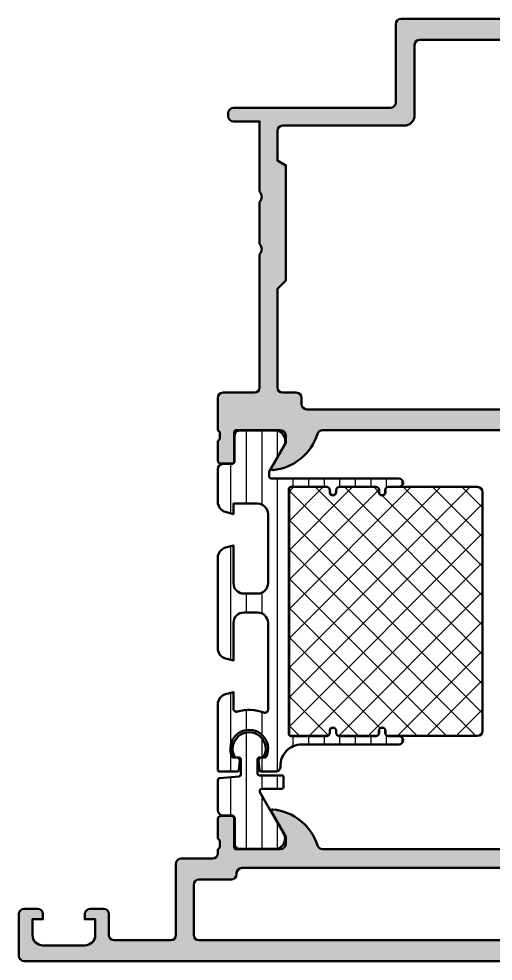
# Model space of a CAD drawing. Extents: x 5 to 108, y 0 to 90.
# Drawn here: x 5 to 50.3, y 0 to 90 of the extents above; entities that cross this region are included whole.
import ezdxf

# ---------------------------------------------------------------- set-up
doc = ezdxf.new("R2010")
doc.units = 0
for name, color, linetype, lineweight in [('0S-Alu contour', 7, 'Continuous', 50), ('0S-Alu hatch', 252, 'Continuous', 25), ('0S-Plastic contour', 254, 'Continuous', 50), ('0S-Plastic hatch', 253, 'Continuous', 25), ('0S-PT contour', 91, 'Continuous', 50), ('0S-PT hatch', 103, 'Continuous', 25)]:
    doc.layers.add(name, color=color, linetype=linetype, lineweight=lineweight)

# ---------------------------------------------------------------- blocks, each defined once
blk = doc.blocks.new('438480__012B55DA_CAEB_4C7E_ADC8_6372D89C8C65_')
at = {"layer": '0S-Alu hatch'}
h = blk.add_hatch(color=256, dxfattribs=at)
edge = h.paths.add_edge_path()
edge.add_line((41, 89.5), (41, 82))
edge.add_ellipse((40.5, 82), major_axis=(-0.5, 0), ratio=1, start_angle=90, end_angle=180, ccw=False)
edge.add_line((40.5, 81.5), (25.5, 81.5))
edge.add_arc((25.5, 81), 0.5, 90, 180)
edge.add_line((25, 81), (25, 80.7))
edge.add_arc((25.5, 80.7), 0.5, 180, 270)
edge.add_line((25.5, 80.2), (28, 80.2))
edge.add_line((28, 80.2), (28, 73.5))
edge.add_ellipse((27.475, 73), major_axis=(-0.725, 0), ratio=1, start_angle=136.39865, end_angle=223.60135, ccw=False)
edge.add_line((28, 72.5), (28, 68.5))
edge.add_ellipse((27.475, 68), major_axis=(-0.725, 0), ratio=1, start_angle=136.39865, end_angle=223.60135, ccw=False)
edge.add_line((28, 67.5), (28, 54.8))
edge.add_ellipse((27.5, 54.8), major_axis=(-0.5, 0), ratio=1, start_angle=90, end_angle=180, ccw=False)
edge.add_line((27.5, 54.3), (24.5, 54.3))
edge.add_arc((24.5, 53.8), 0.5, 90, 180)
edge.add_line((24, 53.8), (24, 50.7))
edge.add_ellipse((23.921, 50.432), major_axis=(-0.279, 0), ratio=1, start_angle=178.83541, end_angle=253.58012, ccw=False)
edge.add_line((24.2, 50.427), (24.2, 49.973))
edge.add_ellipse((23.921, 49.968), major_axis=(-0.279, 0), ratio=1, start_angle=106.42459, end_angle=181.16287, ccw=False)
edge.add_line((24, 49.7), (24, 47.82))
edge.add_arc((24.3, 47.82), 0.3, 180, 270)
edge.add_line((24.3, 47.52), (25.28, 47.52))
edge.add_arc((25.28, 47.82), 0.3, 270, 360)
edge.add_line((25.58, 47.82), (25.58, 50.58))
edge.add_ellipse((25.7, 50.58), major_axis=(-0.12, 0), ratio=1, start_angle=270, end_angle=360, ccw=False)
edge.add_line((25.7, 50.7), (30, 50.7))
edge.add_ellipse((30, 50.2), major_axis=(-0.5, 0), ratio=1, start_angle=180, end_angle=270, ccw=False)
edge.add_line((30.5, 50.2), (30.5, 49.5))
edge.add_line((30.5, 49.5), (29.119, 47.107))
edge.add_arc((29.238, 47.038), 0.138, 150, 275.62258)
edge.add_arc((28.762, 51.877), 5, 275.62258, 342.25158)
edge.add_ellipse((34, 50.2), major_axis=(-0.5, 0), ratio=1, start_angle=270, end_angle=342.25158, ccw=False)
edge.add_line((34, 50.7), (67.8, 50.7))
edge.add_ellipse((67.8, 50.2), major_axis=(-0.5, 0), ratio=1, start_angle=197.74842, end_angle=270, ccw=False)
edge.add_arc((73.038, 51.877), 5, 197.74842, 264.37742)
edge.add_arc((72.562, 47.038), 0.138, 264.37742, 390)
edge.add_line((72.681, 47.107), (71.3, 49.5))
edge.add_line((71.3, 49.5), (71.3, 50.2))
edge.add_ellipse((71.8, 50.2), major_axis=(-0.5, 0), ratio=1, start_angle=270, end_angle=360, ccw=False)
edge.add_line((71.8, 50.7), (76.1, 50.7))
edge.add_ellipse((76.1, 50.58), major_axis=(-0.12, 0), ratio=1, start_angle=180, end_angle=270, ccw=False)
edge.add_line((76.22, 50.58), (76.22, 47.82))
edge.add_arc((76.52, 47.82), 0.3, 180, 270)
edge.add_line((76.52, 47.52), (77.5, 47.52))
edge.add_arc((77.5, 47.82), 0.3, 270, 360)
edge.add_line((77.8, 47.82), (77.8, 49.7))
edge.add_ellipse((77.879, 49.968), major_axis=(-0.279, 0), ratio=1, start_angle=-1.16287, end_angle=73.57541, ccw=False)
edge.add_line((77.6, 49.973), (77.6, 50.427))
edge.add_ellipse((77.879, 50.432), major_axis=(-0.279, 0), ratio=1, start_angle=-73.58012, end_angle=1.16459, ccw=False)
edge.add_line((77.8, 50.7), (77.8, 70))
edge.add_ellipse((78.1, 70), major_axis=(-0.3, 0), ratio=1, start_angle=270, end_angle=360, ccw=False)
edge.add_line((78.1, 70.3), (81.3, 70.3))
edge.add_line((81.3, 70.3), (81.3, 69.5))
edge.add_line((81.3, 69.5), (82.3, 69.5))
edge.add_arc((82.3, 70), 0.5, 270, 360)
edge.add_line((82.8, 70), (82.8, 74.5))
edge.add_arc((81.8, 74.5), 1, 0, 90)
edge.add_line((81.8, 75.5), (81.3, 75.5))
edge.add_line((81.3, 75.5), (81.3, 73))
edge.add_ellipse((80.3, 73), major_axis=(-1, 0), ratio=1, start_angle=90, end_angle=180, ccw=False)
edge.add_line((80.3, 72), (79, 72))
edge.add_ellipse((79, 73), major_axis=(-1, 0), ratio=1, start_angle=0, end_angle=90, ccw=False)
edge.add_line((78, 73), (78, 80))
edge.add_ellipse((78.525, 80.5), major_axis=(-0.725, 0), ratio=1, start_angle=-43.60282, end_angle=43.60282, ccw=False)
edge.add_line((78, 81), (78, 87))
edge.add_ellipse((79, 87), major_axis=(-1, 0), ratio=1, start_angle=270, end_angle=360, ccw=False)
edge.add_line((79, 88), (80.3, 88))
edge.add_ellipse((80.3, 87), major_axis=(-1, 0), ratio=1, start_angle=180, end_angle=270, ccw=False)
edge.add_line((81.3, 87), (81.3, 85.5))
edge.add_line((81.3, 85.5), (81.9, 85.5))
edge.add_line((81.9, 85.5), (83, 86.6))
edge.add_line((83, 86.6), (83, 90))
edge.add_line((83, 90), (41.5, 90))
edge.add_arc((41.5, 89.5), 0.5, 90, 180)
edge = h.paths.add_edge_path()
edge.add_ellipse((43.3, 87.5), major_axis=(-0.5, 0), ratio=1, start_angle=270, end_angle=360, ccw=False)
edge.add_line((43.3, 88), (75.5, 88))
edge.add_ellipse((75.5, 87.5), major_axis=(-0.5, 0), ratio=1, start_angle=180, end_angle=270, ccw=False)
edge.add_line((76, 87.5), (76, 53.2))
edge.add_ellipse((75.5, 53.2), major_axis=(-0.5, 0), ratio=1, start_angle=90, end_angle=180, ccw=False)
edge.add_line((75.5, 52.7), (32.5, 52.7))
edge.add_ellipse((32.5, 53.2), major_axis=(-0.5, 0), ratio=1, start_angle=0, end_angle=90, ccw=False)
edge.add_line((32, 53.2), (32, 53.8))
edge.add_arc((31.5, 53.8), 0.5, 0, 90)
edge.add_line((31.5, 54.3), (30.2, 54.3))
edge.add_ellipse((30.2, 54.8), major_axis=(-0.5, 0), ratio=1, start_angle=0, end_angle=90, ccw=False)
edge.add_line((29.7, 54.8), (29.7, 64.2))
edge.add_line((29.7, 64.2), (30.5, 65))
edge.add_line((30.5, 65), (30.5, 76))
edge.add_line((30.5, 76), (29.7, 76.462))
edge.add_line((29.7, 76.462), (29.7, 79.3))
edge.add_ellipse((30.2, 79.3), major_axis=(-0.5, 0), ratio=1, start_angle=270, end_angle=360, ccw=False)
edge.add_line((30.2, 79.8), (41.8, 79.8))
edge.add_arc((41.8, 80.8), 1, 270, 360)
edge.add_line((42.8, 80.8), (42.8, 87.5))
at = {"layer": '0S-Alu contour', "color": 7}
for points in [[(41, 89.5), (41, 82)], [(81.3, 87), (81.3, 85.5), (81.9, 85.5), (83, 86.6), (83, 90), (41.5, 90)], [(42.8, 80.8), (42.8, 87.5)], [(43.3, 88), (75.5, 88)], [(76, 87.5), (76, 53.2)], [(79, 88), (80.3, 88)], [(78, 81), (78, 87)], [(40.5, 81.5), (25.5, 81.5)], [(25, 81), (25, 80.7)], [(25.5, 80.2), (28, 80.2), (28, 73.5)], [(29.7, 54.8), (29.7, 64.2), (30.5, 65), (30.5, 76), (29.7, 76.462), (29.7, 79.3)], [(30.2, 79.8), (41.8, 79.8)], [(78, 73), (78, 80)], [(81.8, 75.5), (81.3, 75.5), (81.3, 73)], [(82.8, 70), (82.8, 74.5)], [(28, 72.5), (28, 68.5)], [(80.3, 72), (79, 72)], [(78.1, 70.3), (81.3, 70.3), (81.3, 69.5), (82.3, 69.5)], [(77.8, 50.7), (77.8, 70)], [(28, 67.5), (28, 54.8)], [(27.5, 54.3), (24.5, 54.3)], [(31.5, 54.3), (30.2, 54.3)], [(24, 53.8), (24, 50.7)], [(32, 53.2), (32, 53.8)], [(75.5, 52.7), (32.5, 52.7)], [(24.2, 50.427), (24.2, 49.973)], [(25.58, 47.82), (25.58, 50.58)], [(25.7, 50.7), (30, 50.7)], [(34, 50.7), (67.8, 50.7)], [(71.8, 50.7), (76.1, 50.7)], [(76.22, 50.58), (76.22, 47.82)], [(77.6, 49.973), (77.6, 50.427)], [(24, 49.7), (24, 47.82)], [(30.5, 50.2), (30.5, 49.5), (29.119, 47.107)], [(72.681, 47.107), (71.3, 49.5), (71.3, 50.2)], [(77.8, 47.82), (77.8, 49.7)], [(24.3, 47.52), (25.28, 47.52)], [(76.52, 47.52), (77.5, 47.52)]]:
    blk.add_lwpolyline(points, dxfattribs=at)
for centre, radius, start, end in [((41.5, 89.5), 0.5, 90, 180), ((25.5, 81), 0.5, 90, 180), ((25.5, 80.7), 0.5, 180, 270), ((41.8, 80.8), 1, 270, 0), ((81.8, 74.5), 1, 0, 90), ((82.3, 70), 0.5, 270, 0), ((24.5, 53.8), 0.5, 90, 180), ((31.5, 53.8), 0.5, 0, 90), ((28.762, 51.877), 5, 275.62258, 342.25158), ((73.038, 51.877), 5, 197.74842, 264.37742), ((24.3, 47.82), 0.3, 180, 270), ((25.28, 47.82), 0.3, 270, 0), ((76.52, 47.82), 0.3, 180, 270), ((77.5, 47.82), 0.3, 270, 0), ((29.238, 47.038), 0.138, 150, 275.62258), ((72.562, 47.038), 0.138, 264.37742, 30)]:
    blk.add_arc(centre, radius, start, end, dxfattribs=at)
at = {"layer": '0S-Alu contour', "color": 7, "extrusion": (0, 0, -1)}
for centre, radius, start, end in [((-43.3, 87.5), 0.5, 0, 90), ((-75.5, 87.5), 0.5, 90, 180), ((-79, 87), 1, 0, 90), ((-80.3, 87), 1, 90, 180), ((-40.5, 82), 0.5, 180, 270), ((-78.525, 80.5), 0.725, 316.39718, 43.60282), ((-30.2, 79.3), 0.5, 0, 90), ((-27.475, 73), 0.725, 136.39865, 223.60135), ((-79, 73), 1, 270, 0), ((-80.3, 73), 1, 180, 270), ((-78.1, 70), 0.3, 0, 90), ((-27.475, 68), 0.725, 136.39865, 223.60135), ((-27.5, 54.8), 0.5, 180, 270), ((-30.2, 54.8), 0.5, 270, 0), ((-32.5, 53.2), 0.5, 270, 0), ((-75.5, 53.2), 0.5, 180, 270), ((-23.921, 50.432), 0.279, 106.41988, 181.16459), ((-25.7, 50.58), 0.12, 0, 90), ((-30, 50.2), 0.5, 90, 180), ((-34, 50.2), 0.5, 17.74842, 90), ((-67.8, 50.2), 0.5, 90, 162.25158), ((-71.8, 50.2), 0.5, 0, 90), ((-76.1, 50.58), 0.12, 90, 180), ((-77.879, 50.432), 0.279, 358.83541, 73.58012), ((-23.921, 49.968), 0.279, 178.83713, 253.57541), ((-77.879, 49.968), 0.279, 286.42459, 1.16287)]:
    blk.add_arc(centre, radius, start, end, dxfattribs=at)
blk = doc.blocks.new('438440__6E6CDC1E_DC4F_4CA9_8C40_8503990D6BF7_')
at = {"layer": '0S-Alu hatch'}
h = blk.add_hatch(color=256, dxfattribs=at)
edge = h.paths.add_edge_path()
edge.add_line((20, 9.3), (20, 2.5))
edge.add_ellipse((19.5, 2.5), major_axis=(-0.5, 0), ratio=1, start_angle=90, end_angle=180, ccw=False)
edge.add_line((19.5, 2), (14.1, 2))
edge.add_ellipse((14.1, 2.5), major_axis=(-0.5, 0), ratio=1, start_angle=0, end_angle=90, ccw=False)
edge.add_line((13.6, 2.5), (13.6, 4.5))
edge.add_arc((13.1, 4.5), 0.5, 0, 90)
edge.add_line((13.1, 5), (11.8, 5))
edge.add_arc((11.8, 4.5), 0.5, 90, 180)
edge.add_line((11.3, 4.5), (11.3, 4))
edge.add_line((11.3, 4), (12.3, 4))
edge.add_line((12.3, 4), (12.3, 2.5))
edge.add_ellipse((11.3, 2.5), major_axis=(-1, 0), ratio=1, start_angle=90, end_angle=180, ccw=False)
edge.add_line((11.3, 1.5), (7.3, 1.5))
edge.add_ellipse((7.3, 2.5), major_axis=(-1, 0), ratio=1, start_angle=0, end_angle=90, ccw=False)
edge.add_line((6.3, 2.5), (6.3, 4))
edge.add_line((6.3, 4), (7.3, 4))
edge.add_line((7.3, 4), (7.3, 4.5))
edge.add_arc((6.8, 4.5), 0.5, 0, 90)
edge.add_line((6.8, 5), (5.5, 5))
edge.add_arc((5.5, 4.5), 0.5, 90, 180)
edge.add_line((5, 4.5), (5, 0.5))
edge.add_arc((5.5, 0.5), 0.5, 180, 270)
edge.add_line((5.5, 0), (107.5, 0))
edge.add_arc((107.5, 0.5), 0.5, 270, 360)
edge.add_line((108, 0.5), (108, 4.5))
edge.add_arc((107.5, 4.5), 0.5, 0, 90)
edge.add_line((107.5, 5), (106.2, 5))
edge.add_arc((106.2, 4.5), 0.5, 90, 180)
edge.add_line((105.7, 4.5), (105.7, 4))
edge.add_line((105.7, 4), (106.7, 4))
edge.add_line((106.7, 4), (106.7, 2.5))
edge.add_ellipse((105.7, 2.5), major_axis=(-1, 0), ratio=1, start_angle=90, end_angle=180, ccw=False)
edge.add_line((105.7, 1.5), (101.7, 1.5))
edge.add_ellipse((101.7, 2.5), major_axis=(-1, 0), ratio=1, start_angle=0, end_angle=90, ccw=False)
edge.add_line((100.7, 2.5), (100.7, 4))
edge.add_line((100.7, 4), (101.7, 4))
edge.add_line((101.7, 4), (101.7, 4.5))
edge.add_arc((101.2, 4.5), 0.5, 0, 90)
edge.add_line((101.2, 5), (98.4, 5))
edge.add_arc((98.4, 4.5), 0.5, 90, 180)
edge.add_line((97.9, 4.5), (97.9, 4.3))
edge.add_arc((98.4, 4.3), 0.5, 180, 270)
edge.add_line((98.4, 3.8), (98.9, 3.8))
edge.add_ellipse((98.9, 3.3), major_axis=(-0.5, 0), ratio=1, start_angle=180, end_angle=270, ccw=False)
edge.add_line((99.4, 3.3), (99.4, 2.5))
edge.add_ellipse((98.9, 2.5), major_axis=(-0.5, 0), ratio=1, start_angle=90, end_angle=180, ccw=False)
edge.add_line((98.9, 2), (82.8, 2))
edge.add_line((82.8, 2), (76.729, 2.434))
edge.add_ellipse((76.8, 3.431), major_axis=(-1, 0), ratio=1, start_angle=0, end_angle=85.91438, ccw=False)
edge.add_line((75.8, 3.431), (75.8, 8.2))
edge.add_ellipse((76.3, 8.2), major_axis=(-0.5, 0), ratio=1, start_angle=270, end_angle=360, ccw=False)
edge.add_line((76.3, 8.7), (77.3, 8.7))
edge.add_arc((77.3, 9.2), 0.5, 270, 360)
edge.add_line((77.8, 9.2), (77.8, 10.7))
edge.add_ellipse((77.879, 10.968), major_axis=(-0.279, 0), ratio=1, start_angle=-1.16459, end_angle=73.58012, ccw=False)
edge.add_line((77.6, 10.973), (77.6, 11.427))
edge.add_ellipse((77.879, 11.432), major_axis=(-0.279, 0), ratio=1, start_angle=-73.57541, end_angle=1.16287, ccw=False)
edge.add_line((77.8, 11.7), (77.8, 13.58))
edge.add_arc((77.5, 13.58), 0.3, 0, 90)
edge.add_line((77.5, 13.88), (76.52, 13.88))
edge.add_arc((76.52, 13.58), 0.3, 90, 180)
edge.add_line((76.22, 13.58), (76.22, 10.82))
edge.add_ellipse((76.1, 10.82), major_axis=(-0.12, 0), ratio=1, start_angle=90, end_angle=180, ccw=False)
edge.add_line((76.1, 10.7), (71.8, 10.7))
edge.add_ellipse((71.8, 11.2), major_axis=(-0.5, 0), ratio=1, start_angle=0, end_angle=90, ccw=False)
edge.add_line((71.3, 11.2), (71.3, 11.9))
edge.add_line((71.3, 11.9), (72.681, 14.293))
edge.add_arc((72.562, 14.362), 0.138, 330, 455.62258)
edge.add_arc((73.038, 9.523), 5, 95.62258, 162.25158)
edge.add_ellipse((67.8, 11.2), major_axis=(-0.5, 0), ratio=1, start_angle=90, end_angle=162.25158, ccw=False)
edge.add_line((67.8, 10.7), (34, 10.7))
edge.add_ellipse((34, 11.2), major_axis=(-0.5, 0), ratio=1, start_angle=17.74842, end_angle=90, ccw=False)
edge.add_arc((28.762, 9.523), 5, 17.74842, 84.37742)
edge.add_arc((29.238, 14.362), 0.138, 84.37742, 210)
edge.add_line((29.119, 14.293), (30.5, 11.9))
edge.add_line((30.5, 11.9), (30.5, 11.2))
edge.add_ellipse((30, 11.2), major_axis=(-0.5, 0), ratio=1, start_angle=90, end_angle=180, ccw=False)
edge.add_line((30, 10.7), (25.7, 10.7))
edge.add_ellipse((25.7, 10.82), major_axis=(-0.12, 0), ratio=1, start_angle=0, end_angle=90, ccw=False)
edge.add_line((25.58, 10.82), (25.58, 13.58))
edge.add_arc((25.28, 13.58), 0.3, 0, 90)
edge.add_line((25.28, 13.88), (24.3, 13.88))
edge.add_arc((24.3, 13.58), 0.3, 90, 180)
edge.add_line((24, 13.58), (24, 11.7))
edge.add_ellipse((23.921, 11.432), major_axis=(-0.279, 0), ratio=1, start_angle=178.83713, end_angle=253.57541, ccw=False)
edge.add_line((24.2, 11.427), (24.2, 10.973))
edge.add_ellipse((23.921, 10.968), major_axis=(-0.279, 0), ratio=1, start_angle=106.41988, end_angle=181.16459, ccw=False)
edge.add_line((24, 10.7), (24, 10.3))
edge.add_ellipse((23.5, 10.3), major_axis=(-0.5, 0), ratio=1, start_angle=90, end_angle=180, ccw=False)
edge.add_line((23.5, 9.8), (20.5, 9.8))
edge.add_arc((20.5, 9.3), 0.5, 90, 180)
edge = h.paths.add_edge_path()
edge.add_arc((25.3, 8.3), 0.5, 270, 360)
edge.add_line((25.8, 8.3), (25.8, 8.4))
edge.add_ellipse((26.3, 8.4), major_axis=(-0.5, 0), ratio=1, start_angle=270, end_angle=360, ccw=False)
edge.add_line((26.3, 8.9), (73.6, 8.9))
edge.add_ellipse((73.6, 8.4), major_axis=(-0.5, 0), ratio=1, start_angle=180, end_angle=270, ccw=False)
edge.add_line((74.1, 8.4), (74.1, 2.5))
edge.add_ellipse((73.6, 2.5), major_axis=(-0.5, 0), ratio=1, start_angle=90, end_angle=180, ccw=False)
edge.add_line((73.6, 2), (22.2, 2))
edge.add_ellipse((22.2, 2.5), major_axis=(-0.5, 0), ratio=1, start_angle=0, end_angle=90, ccw=False)
edge.add_line((21.7, 2.5), (21.7, 7.3))
edge.add_ellipse((22.2, 7.3), major_axis=(-0.5, 0), ratio=1, start_angle=270, end_angle=360, ccw=False)
edge.add_line((22.2, 7.8), (25.3, 7.8))
at = {"layer": '0S-Alu contour', "color": 7}
for points in [[(24, 13.58), (24, 11.7)], [(25.28, 13.88), (24.3, 13.88)], [(25.58, 10.82), (25.58, 13.58)], [(29.119, 14.293), (30.5, 11.9), (30.5, 11.2)], [(71.3, 11.2), (71.3, 11.9), (72.681, 14.293)], [(76.22, 13.58), (76.22, 10.82)], [(77.5, 13.88), (76.52, 13.88)], [(77.8, 11.7), (77.8, 13.58)], [(24.2, 11.427), (24.2, 10.973)], [(77.6, 10.973), (77.6, 11.427)], [(24, 10.7), (24, 10.3)], [(30, 10.7), (25.7, 10.7)], [(67.8, 10.7), (34, 10.7)], [(76.1, 10.7), (71.8, 10.7)], [(77.8, 9.2), (77.8, 10.7)], [(20, 9.3), (20, 2.5)], [(23.5, 9.8), (20.5, 9.8)], [(25.8, 8.3), (25.8, 8.4)], [(26.3, 8.9), (73.6, 8.9)], [(74.1, 8.4), (74.1, 2.5)], [(75.8, 3.431), (75.8, 8.2)], [(76.3, 8.7), (77.3, 8.7)], [(21.7, 2.5), (21.7, 7.3)], [(22.2, 7.8), (25.3, 7.8)], [(6.8, 5), (5.5, 5)], [(13.1, 5), (11.8, 5)], [(101.2, 5), (98.4, 5)], [(107.5, 5), (106.2, 5)], [(5, 4.5), (5, 0.5)], [(6.3, 2.5), (6.3, 4), (7.3, 4), (7.3, 4.5)], [(11.3, 4.5), (11.3, 4), (12.3, 4), (12.3, 2.5)], [(13.6, 2.5), (13.6, 4.5)], [(97.9, 4.5), (97.9, 4.3)], [(98.4, 3.8), (98.9, 3.8)], [(100.7, 2.5), (100.7, 4), (101.7, 4), (101.7, 4.5)], [(105.7, 4.5), (105.7, 4), (106.7, 4), (106.7, 2.5)], [(108, 0.5), (108, 4.5)], [(99.4, 3.3), (99.4, 2.5)], [(19.5, 2), (14.1, 2)], [(73.6, 2), (22.2, 2)], [(98.9, 2), (82.8, 2), (76.729, 2.434)], [(11.3, 1.5), (7.3, 1.5)], [(105.7, 1.5), (101.7, 1.5)], [(5.5, 0), (107.5, 0)]]:
    blk.add_lwpolyline(points, dxfattribs=at)
for centre, radius, start, end in [((29.238, 14.362), 0.138, 84.37742, 210), ((28.762, 9.523), 5, 17.74842, 84.37742), ((73.038, 9.523), 5, 95.62258, 162.25158), ((72.562, 14.362), 0.138, 330, 95.62258), ((24.3, 13.58), 0.3, 90, 180), ((25.28, 13.58), 0.3, 0, 90), ((76.52, 13.58), 0.3, 90, 180), ((77.5, 13.58), 0.3, 0, 90), ((20.5, 9.3), 0.5, 90, 180), ((77.3, 9.2), 0.5, 270, 0), ((25.3, 8.3), 0.5, 270, 0), ((5.5, 4.5), 0.5, 90, 180), ((6.8, 4.5), 0.5, 0, 90), ((11.8, 4.5), 0.5, 90, 180), ((13.1, 4.5), 0.5, 0, 90), ((98.4, 4.5), 0.5, 90, 180), ((101.2, 4.5), 0.5, 0, 90), ((106.2, 4.5), 0.5, 90, 180), ((107.5, 4.5), 0.5, 0, 90), ((98.4, 4.3), 0.5, 180, 270), ((5.5, 0.5), 0.5, 180, 270), ((107.5, 0.5), 0.5, 270, 0)]:
    blk.add_arc(centre, radius, start, end, dxfattribs=at)
at = {"layer": '0S-Alu contour', "color": 7, "extrusion": (0, 0, -1)}
for centre, radius, start, end in [((-23.921, 11.432), 0.279, 106.42459, 181.16287), ((-23.921, 10.968), 0.279, 178.83541, 253.58012), ((-25.7, 10.82), 0.12, 270, 0), ((-30, 11.2), 0.5, 180, 270), ((-34, 11.2), 0.5, 270, 342.25158), ((-67.8, 11.2), 0.5, 197.74842, 270), ((-71.8, 11.2), 0.5, 270, 0), ((-76.1, 10.82), 0.12, 180, 270), ((-77.879, 11.432), 0.279, 358.83713, 73.57541), ((-77.879, 10.968), 0.279, 286.41988, 1.16459), ((-23.5, 10.3), 0.5, 180, 270), ((-26.3, 8.4), 0.5, 0, 90), ((-73.6, 8.4), 0.5, 90, 180), ((-76.3, 8.2), 0.5, 0, 90), ((-22.2, 7.3), 0.5, 0, 90), ((-98.9, 3.3), 0.5, 90, 180), ((-76.8, 3.431), 1, 274.08562, 0), ((-7.3, 2.5), 1, 270, 0), ((-11.3, 2.5), 1, 180, 270), ((-14.1, 2.5), 0.5, 270, 0), ((-19.5, 2.5), 0.5, 180, 270), ((-22.2, 2.5), 0.5, 270, 0), ((-73.6, 2.5), 0.5, 180, 270), ((-98.9, 2.5), 0.5, 180, 270), ((-101.7, 2.5), 1, 270, 0), ((-105.7, 2.5), 1, 180, 270)]:
    blk.add_arc(centre, radius, start, end, dxfattribs=at)
blk = doc.blocks.new('284673__D394E06A_D887_4C57_AD2C_5BC8E0DEC963___FD046DF5_E787_4659_AFD0_EBA89CC1296F_')
at = {"layer": '0S-Plastic hatch'}
h = blk.add_hatch(dxfattribs=at)
h.set_pattern_fill('ANSI31', color=256, scale=0.468, angle=45, style=0)
edge = h.paths.add_edge_path()
edge.add_arc((25.001, 43.87), 1.001, 180.04033, 254.9403)
edge.add_line((24.741, 42.903), (25.5, 42.7))
edge.add_line((25.5, 42.7), (25.5, 43.7))
edge.add_line((25.5, 43.7), (27.8, 43.7))
edge.add_ellipse((27.8, 42.7), major_axis=(-1, 0), ratio=1, start_angle=180, end_angle=270, ccw=False)
edge.add_line((28.8, 42.7), (28.8, 36.1))
edge.add_ellipse((27.8, 36.1), major_axis=(-1, 0), ratio=1, start_angle=90, end_angle=180, ccw=False)
edge.add_line((27.8, 35.1), (26.5, 35.1))
edge.add_ellipse((26.5, 36.1), major_axis=(-1, 0), ratio=1, start_angle=0.00786, end_angle=90, ccw=False)
edge.add_line((25.5, 36.1), (25.5, 39.7))
edge.add_line((25.5, 39.7), (24.741, 39.497))
edge.add_arc((25.001, 38.53), 1.001, 105.0628, 179.95479)
edge.add_line((24, 38.531), (24, 29.869))
edge.add_arc((25.001, 29.87), 1.001, 180.04033, 254.9403)
edge.add_line((24.741, 28.903), (25.5, 28.7))
edge.add_line((25.5, 28.7), (25.5, 32.3))
edge.add_ellipse((26.5, 32.3), major_axis=(-1, 0), ratio=1, start_angle=270, end_angle=359.99214, ccw=False)
edge.add_line((26.5, 33.3), (27.8, 33.3))
edge.add_ellipse((27.8, 32.3), major_axis=(-1, 0), ratio=1, start_angle=180, end_angle=270, ccw=False)
edge.add_line((28.8, 32.3), (28.8, 24.016))
edge.add_ellipse((28.5, 24.016), major_axis=(-0.3, 0), ratio=1, start_angle=68.53974, end_angle=180, ccw=False)
edge.add_arc((27, 20.2), 3.8, 68.53974, 107.01888)
edge.add_ellipse((25.8, 24.12), major_axis=(-0.3, 0), ratio=1, start_angle=0, end_angle=107.01888, ccw=False)
edge.add_line((25.5, 24.12), (25.5, 25.7))
edge.add_line((25.5, 25.7), (24.741, 25.497))
edge.add_arc((25.001, 24.53), 1.001, 105.0628, 179.95479)
edge.add_line((24, 24.531), (24, 18.3))
edge.add_arc((24.2, 18.3), 0.2, 180, 270)
edge.add_line((24.2, 18.1), (25.826, 18.1))
edge.add_arc((25.826, 18.3), 0.2, 270, 354.99984)
edge.add_line((26.025, 18.283), (26.099, 19.124))
edge.add_arc((25.8, 19.15), 0.3, 354.99984, 450)
edge.add_line((25.8, 19.45), (25.413, 19.45))
edge.add_ellipse((27, 20.3), major_axis=(-1.8, 0), ratio=1, start_angle=151.82136, end_angle=28.17864, ccw=False)
edge.add_line((28.587, 19.45), (28.2, 19.45))
edge.add_arc((28.2, 19.15), 0.3, 90, 185.00016)
edge.add_line((27.901, 19.124), (27.975, 18.283))
edge.add_arc((28.174, 18.3), 0.2, 185.00016, 270)
edge.add_line((28.174, 18.1), (29.5, 18.1))
edge.add_arc((29.5, 18.6), 0.5, 270, 362.29202)
edge.add_ellipse((31.998, 18.7), major_axis=(-2, 0), ratio=1, start_angle=-90, end_angle=2.29202, ccw=False)
edge.add_line((31.998, 20.7), (41.3, 20.7))
edge.add_arc((41.3, 21.1), 0.4, 270, 450)
edge.add_line((41.3, 21.5), (40.3, 21.5))
edge.add_ellipse((40.3, 21.8), major_axis=(-0.3, 0), ratio=1, start_angle=0, end_angle=90, ccw=False)
edge.add_line((40, 21.8), (40, 22))
edge.add_arc((39.7, 22), 0.3, 0, 180)
edge.add_line((39.4, 22), (39.4, 21.8))
edge.add_ellipse((39.1, 21.8), major_axis=(-0.3, 0), ratio=1, start_angle=90, end_angle=180, ccw=False)
edge.add_line((39.1, 21.5), (35.6, 21.5))
edge.add_ellipse((35.6, 21.8), major_axis=(-0.3, 0), ratio=1, start_angle=0, end_angle=90, ccw=False)
edge.add_line((35.3, 21.8), (35.3, 22))
edge.add_arc((35, 22), 0.3, 0, 180)
edge.add_line((34.7, 22), (34.7, 21.8))
edge.add_ellipse((34.4, 21.8), major_axis=(-0.3, 0), ratio=1, start_angle=90, end_angle=180, ccw=False)
edge.add_line((34.4, 21.5), (31, 21.5))
edge.add_ellipse((31, 21.7), major_axis=(-0.2, 0), ratio=1, start_angle=0, end_angle=90, ccw=False)
edge.add_line((30.8, 21.7), (30.8, 45.1))
edge.add_ellipse((31, 45.1), major_axis=(-0.2, 0), ratio=1, start_angle=270, end_angle=360, ccw=False)
edge.add_line((31, 45.3), (34.4, 45.3))
edge.add_ellipse((34.4, 45), major_axis=(-0.3, 0), ratio=1, start_angle=180, end_angle=270, ccw=False)
edge.add_line((34.7, 45), (34.7, 44.8))
edge.add_arc((35, 44.8), 0.3, 180, 360)
edge.add_line((35.3, 44.8), (35.3, 45))
edge.add_ellipse((35.6, 45), major_axis=(-0.3, 0), ratio=1, start_angle=270, end_angle=360, ccw=False)
edge.add_line((35.6, 45.3), (39.1, 45.3))
edge.add_ellipse((39.1, 45), major_axis=(-0.3, 0), ratio=1, start_angle=180, end_angle=270, ccw=False)
edge.add_line((39.4, 45), (39.4, 44.8))
edge.add_arc((39.7, 44.8), 0.3, 180, 360)
edge.add_line((40, 44.8), (40, 45))
edge.add_ellipse((40.3, 45), major_axis=(-0.3, 0), ratio=1, start_angle=270, end_angle=360, ccw=False)
edge.add_line((40.3, 45.3), (41.3, 45.3))
edge.add_arc((41.3, 45.7), 0.4, 270, 450)
edge.add_line((41.3, 46.1), (29.1, 46.1))
edge.add_ellipse((29.1, 46.3), major_axis=(-0.2, 0), ratio=1, start_angle=0, end_angle=90, ccw=False)
edge.add_line((28.9, 46.3), (28.9, 46.76))
edge.add_line((28.9, 46.76), (30.285, 49.16))
edge.add_arc((29.444, 49.7), 1, 327.27298, 441.81839)
edge.add_line((29.587, 50.69), (26.11, 50.69))
edge.add_arc((26.11, 50.19), 0.5, 90, 180.00792)
edge.add_line((25.61, 50.19), (25.61, 47.79))
edge.add_ellipse((25.31, 47.79), major_axis=(-0.3, 0), ratio=1, start_angle=90, end_angle=180.00792, ccw=False)
edge.add_line((25.31, 47.49), (24.5, 47.49))
edge.add_arc((24.5, 46.99), 0.5, 90, 180)
edge.add_line((24, 46.99), (24, 43.869))
at = {"layer": '0S-Plastic contour', "color": 7}
for points in [[(29.587, 50.69), (26.11, 50.69)], [(25.61, 50.19), (25.61, 47.79)], [(28.9, 46.3), (28.9, 46.76), (30.285, 49.16)], [(24, 46.99), (24, 43.869)], [(25.31, 47.49), (24.5, 47.49)], [(41.3, 46.1), (29.1, 46.1)], [(30.8, 21.7), (30.8, 45.1)], [(31, 45.3), (34.4, 45.3)], [(35.6, 45.3), (39.1, 45.3)], [(40.3, 45.3), (41.3, 45.3)], [(34.7, 45), (34.7, 44.8)], [(35.3, 44.8), (35.3, 45)], [(39.4, 45), (39.4, 44.8)], [(40, 44.8), (40, 45)], [(24.741, 42.903), (25.5, 42.7), (25.5, 43.7), (27.8, 43.7)], [(28.8, 42.7), (28.8, 36.1)], [(25.5, 36.1), (25.5, 39.7), (24.741, 39.497)], [(24, 38.531), (24, 29.869)], [(27.8, 35.1), (26.5, 35.1)], [(26.5, 33.3), (27.8, 33.3)], [(24.741, 28.903), (25.5, 28.7), (25.5, 32.3)], [(28.8, 32.3), (28.8, 24.016)], [(25.5, 24.12), (25.5, 25.7), (24.741, 25.497)], [(24, 24.531), (24, 18.3)], [(34.7, 22), (34.7, 21.8)], [(35.3, 21.8), (35.3, 22)], [(39.4, 22), (39.4, 21.8)], [(40, 21.8), (40, 22)], [(34.4, 21.5), (31, 21.5)], [(39.1, 21.5), (35.6, 21.5)], [(41.3, 21.5), (40.3, 21.5)], [(31.998, 20.7), (41.3, 20.7)], [(25.8, 19.45), (25.413, 19.45)], [(26.025, 18.283), (26.099, 19.124)], [(27.901, 19.124), (27.975, 18.283)], [(28.587, 19.45), (28.2, 19.45)], [(24.2, 18.1), (25.826, 18.1)], [(28.174, 18.1), (29.5, 18.1)]]:
    blk.add_lwpolyline(points, dxfattribs=at)
for centre, radius, start, end in [((26.11, 50.19), 0.5, 90, 180.00792), ((29.444, 49.7), 1, 327.27298, 81.81839), ((24.5, 46.99), 0.5, 90, 180), ((41.3, 45.7), 0.4, 270, 90), ((35, 44.8), 0.3, 180, 0), ((39.7, 44.8), 0.3, 180, 0), ((25.001, 43.87), 1.001, 180.04033, 254.9403), ((25.001, 38.53), 1.001, 105.0628, 179.95479), ((25.001, 29.87), 1.001, 180.04033, 254.9403), ((25.001, 24.53), 1.001, 105.0628, 179.95479), ((27, 20.2), 3.8, 68.53974, 107.01888), ((35, 22), 0.3, 0, 180), ((39.7, 22), 0.3, 0, 180), ((41.3, 21.1), 0.4, 270, 90), ((25.8, 19.15), 0.3, 354.99984, 90), ((28.2, 19.15), 0.3, 90, 185.00016), ((24.2, 18.3), 0.2, 180, 270), ((25.826, 18.3), 0.2, 270, 354.99984), ((28.174, 18.3), 0.2, 185.00016, 270), ((29.5, 18.6), 0.5, 270, 2.29202)]:
    blk.add_arc(centre, radius, start, end, dxfattribs=at)
at = {"layer": '0S-Plastic contour', "color": 7, "extrusion": (0, 0, -1)}
for centre, radius, start, end in [((-25.31, 47.79), 0.3, 179.99208, 270), ((-29.1, 46.3), 0.2, 270, 0), ((-31, 45.1), 0.2, 0, 90), ((-34.4, 45), 0.3, 90, 180), ((-35.6, 45), 0.3, 0, 90), ((-39.1, 45), 0.3, 90, 180), ((-40.3, 45), 0.3, 0, 90), ((-27.8, 42.7), 1, 90, 180), ((-26.5, 36.1), 1, 270, 359.99214), ((-27.8, 36.1), 1, 180, 270), ((-26.5, 32.3), 1, 0.00786, 90), ((-27.8, 32.3), 1, 90, 180), ((-25.8, 24.12), 0.3, 252.98112, 0), ((-28.5, 24.016), 0.3, 180, 291.46026), ((-27, 20.3), 1.8, 331.82136, 208.17864), ((-31, 21.7), 0.2, 270, 0), ((-34.4, 21.8), 0.3, 180, 270), ((-35.6, 21.8), 0.3, 270, 0), ((-39.1, 21.8), 0.3, 180, 270), ((-40.3, 21.8), 0.3, 270, 0), ((-31.998, 18.7), 2, 357.70798, 90)]:
    blk.add_arc(centre, radius, start, end, dxfattribs=at)
blk = doc.blocks.new('439370__99BCAED7_C2E4_4887_BA19_C679A87206F7_')
at = {"layer": '0S-PT hatch'}
h = blk.add_hatch(dxfattribs=at)
h.set_pattern_fill('ANSI37', color=256, scale=0.625, angle=90, style=0)
edge = h.paths.add_edge_path()
edge.add_line((49.29, 44.8), (49.29, 22))
edge.add_ellipse((48.8, 22), major_axis=(-0.49, 0), ratio=1, start_angle=90, end_angle=180, ccw=False)
edge.add_line((48.8, 21.51), (40.3, 21.51))
edge.add_ellipse((40.3, 21.8), major_axis=(-0.29, 0), ratio=1, start_angle=0, end_angle=90, ccw=False)
edge.add_line((40.01, 21.8), (40.01, 22))
edge.add_arc((39.7, 22), 0.31, 0, 180)
edge.add_line((39.39, 22), (39.39, 21.8))
edge.add_ellipse((39.1, 21.8), major_axis=(-0.29, 0), ratio=1, start_angle=90, end_angle=180, ccw=False)
edge.add_line((39.1, 21.51), (35.6, 21.51))
edge.add_ellipse((35.6, 21.8), major_axis=(-0.29, 0), ratio=1, start_angle=0, end_angle=90, ccw=False)
edge.add_line((35.31, 21.8), (35.31, 22))
edge.add_arc((35, 22), 0.31, 0, 180)
edge.add_line((34.69, 22), (34.69, 21.8))
edge.add_ellipse((34.4, 21.8), major_axis=(-0.29, 0), ratio=1, start_angle=90, end_angle=180, ccw=False)
edge.add_line((34.4, 21.51), (31, 21.51))
edge.add_ellipse((31, 21.7), major_axis=(-0.19, 0), ratio=1, start_angle=0, end_angle=90, ccw=False)
edge.add_line((30.81, 21.7), (30.81, 45.1))
edge.add_ellipse((31, 45.1), major_axis=(-0.19, 0), ratio=1, start_angle=270, end_angle=360, ccw=False)
edge.add_line((31, 45.29), (34.4, 45.29))
edge.add_ellipse((34.4, 45), major_axis=(-0.29, 0), ratio=1, start_angle=180, end_angle=270, ccw=False)
edge.add_line((34.69, 45), (34.69, 44.8))
edge.add_arc((35, 44.8), 0.31, 180, 360)
edge.add_line((35.31, 44.8), (35.31, 45))
edge.add_ellipse((35.6, 45), major_axis=(-0.29, 0), ratio=1, start_angle=270, end_angle=360, ccw=False)
edge.add_line((35.6, 45.29), (39.1, 45.29))
edge.add_ellipse((39.1, 45), major_axis=(-0.29, 0), ratio=1, start_angle=180, end_angle=270, ccw=False)
edge.add_line((39.39, 45), (39.39, 44.8))
edge.add_arc((39.7, 44.8), 0.31, 180, 360)
edge.add_line((40.01, 44.8), (40.01, 45))
edge.add_ellipse((40.3, 45), major_axis=(-0.29, 0), ratio=1, start_angle=270, end_angle=360, ccw=False)
edge.add_line((40.3, 45.29), (48.8, 45.29))
edge.add_ellipse((48.8, 44.8), major_axis=(-0.49, 0), ratio=1, start_angle=180, end_angle=270, ccw=False)
at = {"layer": '0S-PT contour', "color": 7}
for points in [[(30.81, 21.7), (30.81, 45.1)], [(31, 45.29), (34.4, 45.29)], [(35.6, 45.29), (39.1, 45.29)], [(40.3, 45.29), (48.8, 45.29)], [(34.69, 45), (34.69, 44.8)], [(35.31, 44.8), (35.31, 45)], [(39.39, 45), (39.39, 44.8)], [(40.01, 44.8), (40.01, 45)], [(49.29, 44.8), (49.29, 22)], [(34.69, 22), (34.69, 21.8)], [(35.31, 21.8), (35.31, 22)], [(39.39, 22), (39.39, 21.8)], [(40.01, 21.8), (40.01, 22)], [(34.4, 21.51), (31, 21.51)], [(39.1, 21.51), (35.6, 21.51)], [(48.8, 21.51), (40.3, 21.51)]]:
    blk.add_lwpolyline(points, dxfattribs=at)
at = {"layer": '0S-PT contour', "color": 7, "extrusion": (0, 0, -1)}
for centre, radius, start, end in [((-31, 45.1), 0.19, 0, 90), ((-34.4, 45), 0.29, 90, 180), ((-35.6, 45), 0.29, 0, 90), ((-39.1, 45), 0.29, 90, 180), ((-40.3, 45), 0.29, 0, 90), ((-48.8, 44.8), 0.49, 90, 180), ((-31, 21.7), 0.19, 270, 0), ((-34.4, 21.8), 0.29, 180, 270), ((-35.6, 21.8), 0.29, 270, 0), ((-39.1, 21.8), 0.29, 180, 270), ((-40.3, 21.8), 0.29, 270, 0), ((-48.8, 22), 0.49, 180, 270)]:
    blk.add_arc(centre, radius, start, end, dxfattribs=at)
at = {"layer": '0S-PT contour', "color": 7}
for centre, start, end in [((35, 44.8), 180, 0), ((39.7, 44.8), 180, 0), ((35, 22), 0, 180), ((39.7, 22), 0, 180)]:
    blk.add_arc(centre, 0.31, start, end, dxfattribs=at)
blk = doc.blocks.new('284673__3C23BE82_8DB1_42D2_81A2_A051D972308A___5BA15C71_C852_4741_BFCA_A496939D655C_')
at = {"layer": '0S-Plastic hatch'}
h = blk.add_hatch(dxfattribs=at)
h.set_pattern_fill('ANSI31', color=256, scale=0.468, angle=45, style=0)
edge = h.paths.add_edge_path()
edge.add_line((24.01, 17.292), (24.01, 14.41))
edge.add_arc((24.5, 14.41), 0.49, 180, 269.99999)
edge.add_line((24.5, 13.92), (25.31, 13.92))
edge.add_ellipse((25.31, 13.61), major_axis=(-0.31, 0), ratio=1, start_angle=179.99208, end_angle=269.99999, ccw=False)
edge.add_line((25.62, 13.61), (25.62, 11.21))
edge.add_arc((26.11, 11.21), 0.49, 179.99208, 270)
edge.add_line((26.11, 10.72), (29.586, 10.72))
edge.add_arc((29.444, 11.7), 0.99, 278.2229, 392.74136)
edge.add_line((30.277, 12.235), (28.03, 16.145))
edge.add_ellipse((28.212, 16.25), major_axis=(-0.21, 0), ratio=1, start_angle=-90, end_angle=29.87984, ccw=False)
edge.add_line((28.212, 16.46), (30.1, 16.46))
edge.add_arc((30.1, 16.65), 0.19, 270.12246, 359.87978)
edge.add_line((30.29, 16.65), (30.29, 17.55))
edge.add_arc((30.1, 17.55), 0.19, 0.11408, 89.88367)
edge.add_line((30.1, 17.74), (28, 17.74))
edge.add_ellipse((28, 17.95), major_axis=(-0.21, 0), ratio=1, start_angle=0.10619, end_angle=89.89807, ccw=False)
edge.add_line((27.79, 17.95), (27.79, 19.25))
edge.add_ellipse((28, 19.25), major_axis=(-0.21, 0), ratio=1, start_angle=270.11066, end_angle=359.89147, ccw=False)
edge.add_line((28, 19.46), (28.349, 19.46))
edge.add_arc((27, 20.281), 1.579, 328.68724, 571.31276)
edge.add_line((25.651, 19.46), (26, 19.46))
edge.add_ellipse((26, 19.25), major_axis=(-0.21, 0), ratio=1, start_angle=180.10931, end_angle=269.88855, ccw=False)
edge.add_line((26.21, 19.25), (26.21, 17.85))
edge.add_ellipse((26, 17.85), major_axis=(-0.21, 0), ratio=1, start_angle=90.23315, end_angle=179.89147, ccw=False)
edge.add_line((26, 17.64), (24.2, 17.483))
edge.add_arc((24.2, 17.292), 0.19, 89.98968, 179.88509)
at = {"layer": '0S-Plastic contour', "color": 7}
for points in [[(25.651, 19.46), (26, 19.46)], [(26.21, 19.25), (26.21, 17.85)], [(27.79, 17.95), (27.79, 19.25)], [(28, 19.46), (28.349, 19.46)], [(24.01, 17.292), (24.01, 14.41)], [(26, 17.64), (24.2, 17.483)], [(30.1, 17.74), (28, 17.74)], [(30.29, 16.65), (30.29, 17.55)], [(28.212, 16.46), (30.1, 16.46)], [(30.277, 12.235), (28.03, 16.145)], [(24.5, 13.92), (25.31, 13.92)], [(25.62, 13.61), (25.62, 11.21)], [(26.11, 10.72), (29.586, 10.72)]]:
    blk.add_lwpolyline(points, dxfattribs=at)
for centre, radius, start, end in [((27, 20.281), 1.579, 328.68724, 211.31276), ((24.2, 17.292), 0.19, 89.98968, 179.88509), ((30.1, 17.55), 0.19, 0.11408, 89.88367), ((30.1, 16.65), 0.19, 270.12246, 359.87978), ((24.5, 14.41), 0.49, 180, 269.99999), ((29.444, 11.7), 0.99, 278.2229, 32.74136), ((26.11, 11.21), 0.49, 179.99208, 270)]:
    blk.add_arc(centre, radius, start, end, dxfattribs=at)
at = {"layer": '0S-Plastic contour', "color": 7, "extrusion": (0, 0, -1)}
for centre, radius, start, end in [((-26, 19.25), 0.21, 90.11145, 179.89069), ((-28, 19.25), 0.21, 0.10853, 89.88934), ((-26, 17.85), 0.21, 180.10853, 269.76685), ((-28, 17.95), 0.21, 270.10193, 359.89381), ((-28.212, 16.25), 0.21, 330.12016, 90), ((-25.31, 13.61), 0.31, 90.00001, 180.00792)]:
    blk.add_arc(centre, radius, start, end, dxfattribs=at)
blk = doc.blocks.new('439370__F3209620_9D90_49D4_82EE_9F9A0E874483_')
at = {"layer": '0S-Alu contour', "color": 7}
for name in ['438480__012B55DA_CAEB_4C7E_ADC8_6372D89C8C65_', '438440__6E6CDC1E_DC4F_4CA9_8C40_8503990D6BF7_']:
    blk.add_blockref(name, (0, 0), dxfattribs=at)
at = {"layer": '0S-Plastic contour', "color": 7}
for name in ['284673__D394E06A_D887_4C57_AD2C_5BC8E0DEC963___FD046DF5_E787_4659_AFD0_EBA89CC1296F_', '284673__3C23BE82_8DB1_42D2_81A2_A051D972308A___5BA15C71_C852_4741_BFCA_A496939D655C_']:
    blk.add_blockref(name, (0, 0), dxfattribs=at)
at = {"layer": '0S-PT contour', "color": 7}
blk.add_blockref('439370__99BCAED7_C2E4_4887_BA19_C679A87206F7_', (0, 0), dxfattribs=at)

msp = doc.modelspace()

# ---------------------------------------------------------------- block references
at = {"layer": '0S-Alu contour', "color": 7}
msp.add_blockref('439370__F3209620_9D90_49D4_82EE_9F9A0E874483_', (0, 0), dxfattribs=at)

doc.saveas('drawing.dxf')
